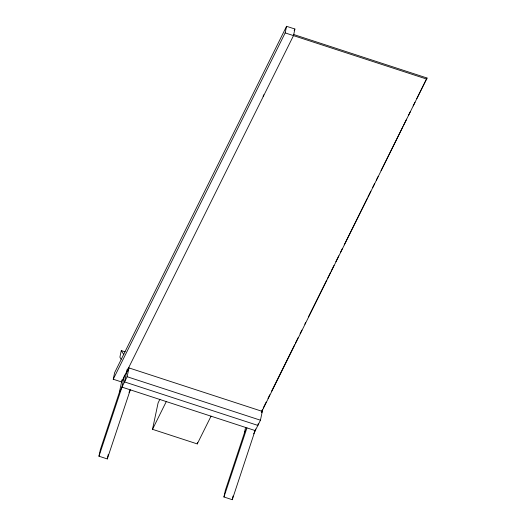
<?xml version="1.0" encoding="UTF-8"?>
<svg xmlns="http://www.w3.org/2000/svg" width="526" height="526" viewBox="0 0 526 526"><rect width="100%" height="100%" fill="white"/><g stroke="black" fill="none" stroke-linecap="round" stroke-linejoin="round"><path stroke-width="0.79" d="M293.495 35.623L121.578 381.955L113.241 379.239L114.642 372.638L286.565 26.3L294.895 29.015L293.495 35.63M129.008 392.442L130.297 389.838L107.291 458.928L98.96 456.213L100.354 449.612L119.382 392.324L122.039 379.752M125.076 351.809L121.289 350.572L119.895 357.174L121.065 359.192M98.96 456.213L121.966 387.123L124.504 375.117M107.291 458.928L108.224 454.53M127.253 369.114L124.55 381.922L257.858 425.409L258.2 423.805M127.917 370.08L128.213 368.667M119.382 392.324L127.128 376.721L128.988 367.917L262.303 411.404L260.442 420.208L253.663 433.858M211.038 416.178L197.263 443.918L152.507 429.321L158.096 402.909L159.904 399.26M197.263 443.918L197.605 442.32M113.241 379.239L285.164 32.901L286.565 26.3M255.616 429.006L232.268 499.7L223.938 496.985L225.338 490.377L244.366 433.095L245.55 427.493M232.268 499.7L233.044 496.031M261.553 412.016L427.04 78.019L293.732 34.532M223.938 496.985L246.944 427.894L244.366 433.095M294.165 30.488L294.895 29.015M263.085 96.258L263.815 94.792M126.411 373.118L128.988 367.917M152.507 429.321L166.282 401.581M261.79 410.918L262.52 409.445M263.25 407.972L266.163 402.094M267.99 398.419L269.812 394.75M271.64 391.074L294.619 344.773M295.349 343.307L298.268 337.429M300.09 333.754L301.917 330.078M304.837 324.2L305.567 322.727M308.479 316.849L326.718 280.108M327.448 278.635L330.367 272.757M331.097 271.291L334.017 265.406M335.844 261.738L338.757 255.853M340.585 252.184L342.406 248.509M344.234 244.833L367.214 198.539M367.944 197.066L370.863 191.188M372.684 187.512L374.512 183.837M376.333 180.162L378.155 176.493M381.074 170.608L402.962 126.516M403.692 125.05L406.611 119.172M408.432 115.496L410.26 111.821M413.18 105.943L415.001 102.268M416.829 98.592L427.04 78.019M261.659 412.706L262.303 411.404M285.164 32.901L426.81 79.117M127.128 376.721L260.442 420.208M121.966 387.123L255.274 430.61M121.289 350.572L123.794 354.629"/></g></svg>
